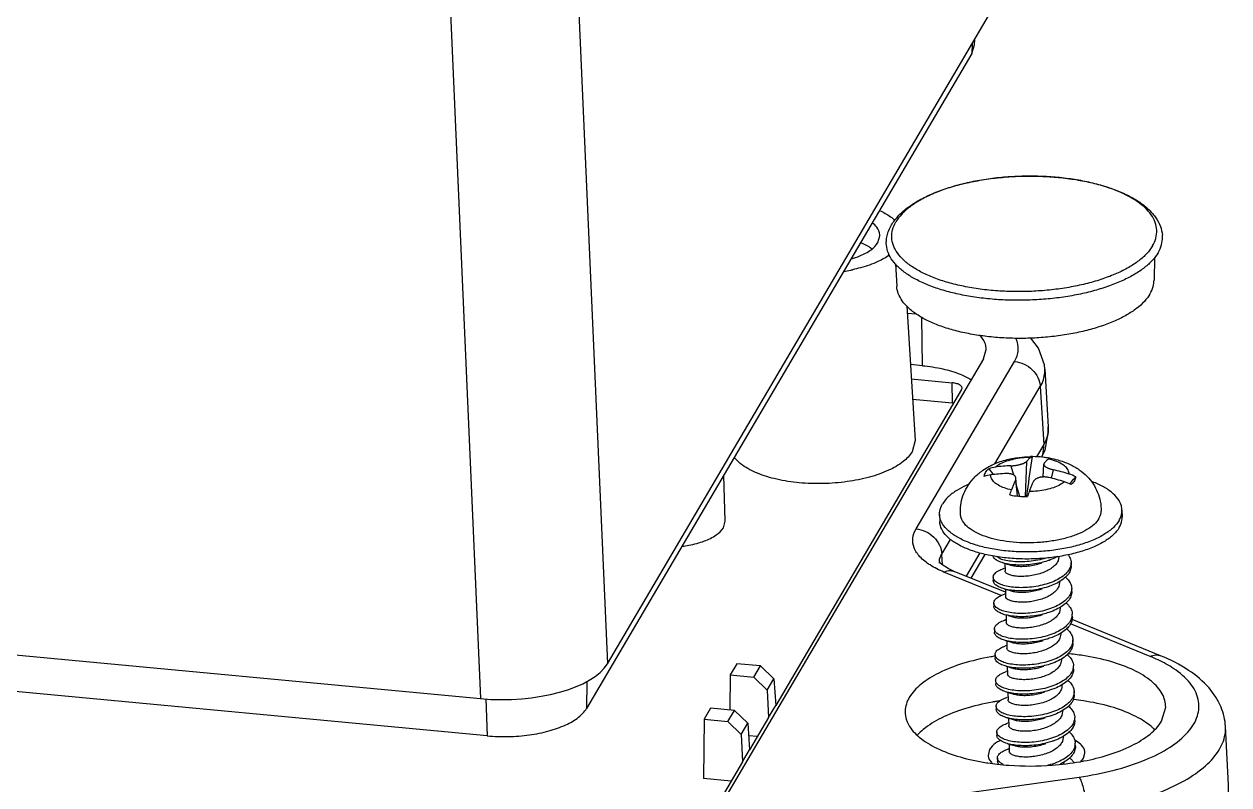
# Model space of a CAD drawing. Header units: millimetres. Extents: x 1396 to 1781, y -411 to -144.
# Drawn here: x 1534.95 to 1581.18, y -372.24 to -343.04 of the extents above; entities that cross this region are included whole.
import ezdxf

# ---------------------------------------------------------------- set-up
doc = ezdxf.new("R2010")
doc.units = ezdxf.units.MM
doc.layers.add('3_ALL_AXES', color=7, linetype='Continuous')

# ---------------------------------------------------------------- blocks, each defined once
blk = doc.blocks.new('u21')
at = {"color": 7, "linetype": 'Continuous'}
for p, q in [((-19.299, 62.095), (-18.059, 33.675)), ((-24.172, 60.754), (-22.932, 32.335)), ((-18.059, 33.675), (-3.27, 58.812)), ((-4.065, 57.46), (-4.071, 57.091)), ((-4.071, 57.091), (-3.971, 57.425)), ((-3.971, 57.425), (-3.968, 57.627)), ((-4.071, 57.091), (-18.859, 31.955)), ((-7.682, 49.839), (-7.606, 50.094)), ((-7.01, 49.024), (-6.956, 48.156)), ((2.928, 49.257), (2.914, 48.387)), ((-6.574, 47.402), (-6.253, 42.243)), ((-6.557, 47.131), (-6.216, 47.099)), ((-5.972, 45.111), (-5.997, 46.967)), ((-3.632, 45.373), (-18.421, 20.237)), ((-3.632, 45.373), (-3.527, 45.726)), ((-5.972, 45.111), (-6.434, 45.154)), ((-6.218, 38.849), (-2.438, 45.274)), ((-1.277, 44.978), (-1.145, 42.763)), ((-6.4, 44.601), (-4.827, 44.453)), ((-4.82, 43.669), (-4.827, 44.453)), ((-4.468, 44.195), (-11.601, 32.071)), ((-4.468, 44.195), (-4.453, 44.247)), ((-3.196, 41.339), (-1.45, 44.306)), ((-1.45, 44.306), (-1.318, 42.09)), ((-4.82, 43.669), (-6.351, 43.813)), ((-6.253, 42.243), (-6.365, 41.811)), ((-1.318, 42.09), (-1.601, 41.61)), ((-1.398, 41.598), (-1.269, 41.875)), ((-118.751, 41.317), (-22.932, 32.335)), ((-3.429, 41.158), (-3.281, 40.974)), ((-2.575, 41.27), (-2.478, 40.92)), ((-1.98, 41.433), (-2.033, 40.09)), ((-1.334, 40.839), (-1.318, 41.332)), ((-13.54, 39.148), (-13.598, 40.897)), ((-3.281, 40.974), (-3.246, 40.931)), ((-2.4, 40.719), (-2.337, 40.11)), ((-2.324, 40.108), (-2.386, 40.797)), ((-0.952, 41.117), (-1.031, 40.796)), ((-2.358, 40.489), (-2.25, 40.101)), ((-0.329, 40.576), (-0.324, 40.582)), ((-0.324, 40.582), (-0.315, 40.592)), ((-0.315, 40.592), (-0.259, 40.655)), ((-0.206, 40.607), (-0.265, 40.547)), ((-22.673, 30.905), (-118.489, 39.887)), ((-13.61, 38.894), (-13.54, 39.149)), ((-5.23, 37.882), (-4.899, 38.444)), ((-3.769, 37.925), (-4.294, 37.031)), ((-5.233, 37.484), (-5.3, 37.544)), ((-5.207, 37.467), (-5.23, 37.882)), ((-3.572, 37.868), (-4.109, 36.955)), ((-0.735, 37.783), (-0.767, 37.623)), ((-0.266, 37.431), (-0.269, 37.555)), ((-2.948, 36.291), (-5.151, 37.193)), ((-2.783, 36.413), (-4.751, 37.218)), ((-3.257, 36.989), (-3.254, 36.866)), ((-2.805, 37.344), (-2.849, 37.33)), ((-0.711, 36.793), (-0.744, 36.633)), ((-0.243, 36.441), (-0.246, 36.564)), ((-2.782, 36.354), (-2.826, 36.339)), ((-3.234, 35.999), (-3.231, 35.875)), ((-0.688, 35.803), (-0.72, 35.642)), ((-2.808, 35.555), (-2.85, 35.567)), ((-2.759, 35.364), (-2.803, 35.349)), ((-2.55, 35.481), (-2.502, 35.468)), ((2.762, 33.956), (-0.289, 35.204)), ((3.161, 33.981), (-0.227, 35.367)), ((-0.22, 35.451), (-0.223, 35.574)), ((-3.21, 35.009), (-3.207, 34.885)), ((-0.665, 34.812), (-0.697, 34.652)), ((-2.735, 34.374), (-2.78, 34.359)), ((-0.197, 34.46), (-0.2, 34.584)), ((-3.187, 34.019), (-3.184, 33.895)), ((-0.642, 33.822), (-0.674, 33.662)), ((-13.097, 33.674), (-13.348, 33.248)), ((-12.185, 33.589), (-13.097, 33.674)), ((-12.436, 33.163), (-12.185, 33.589)), ((-12.185, 33.589), (-11.67, 33.097)), ((-2.712, 33.384), (-2.756, 33.369)), ((-0.173, 33.47), (-0.176, 33.594)), ((-18.845, 32.994), (-18.859, 31.955)), ((-13.348, 33.248), (-13.364, 31.901)), ((-13.348, 33.248), (-12.436, 33.163)), ((-11.927, 32.66), (-12.436, 33.163)), ((-11.927, 32.66), (-11.67, 33.097)), ((-11.67, 33.097), (-11.601, 32.071)), ((-3.164, 33.029), (-3.161, 32.905)), ((-11.927, 32.66), (-11.872, 31.608)), ((-2.689, 32.393), (-2.733, 32.379)), ((-0.15, 32.48), (-0.153, 32.604)), ((-22.721, 32.326), (-22.673, 30.905)), ((-14.1, 31.97), (-14.35, 31.544)), ((-13.188, 31.884), (-14.1, 31.97)), ((-11.872, 31.608), (-11.601, 32.071)), ((-3.141, 32.038), (-3.138, 31.915)), ((3.202, 31.472), (3.361, 32.005)), ((-14.35, 31.544), (-14.377, 29.272)), ((-14.35, 31.544), (-13.438, 31.458)), ((-13.438, 31.458), (-13.188, 31.884)), ((-12.93, 30.956), (-13.438, 31.458)), ((-13.188, 31.884), (-12.673, 31.393)), ((-11.874, 31.609), (-12.604, 30.367)), ((-0.595, 31.842), (-0.628, 31.682)), ((-0.127, 31.49), (-0.13, 31.614)), ((-12.93, 30.956), (-12.673, 31.393)), ((-12.673, 31.393), (-12.604, 30.367)), ((-3.118, 31.048), (-3.115, 30.925)), ((-2.666, 31.403), (-2.71, 31.389)), ((5.772, 29.022), (5.655, 31.259)), ((-12.93, 30.956), (-12.875, 29.904)), ((-12.305, 30.875), (-12.64, 30.907)), ((-0.572, 30.852), (-0.604, 30.692)), ((-0.104, 30.5), (-0.107, 30.623)), ((-12.875, 29.904), (-12.604, 30.367)), ((-3.396, 30.383), (-3.455, 30.157)), ((-3.094, 30.058), (-3.091, 29.934)), ((-2.643, 30.413), (-2.687, 30.398)), ((0.201, 30.046), (0.26, 30.246)), ((-12.876, 29.904), (-18.787, 19.858)), ((-13.307, 29.171), (-14.377, 29.272)), ((-10.658, 27.833), (0.037, 29.325))]:
    blk.add_line(p, q, dxfattribs=at)
for points in [[(-1.276, 44.974), (-1.294, 45.144), (-1.513, 45.788), (-1.808, 46.17)], [(-1.269, 41.875), (-1.143, 42.533), (-1.145, 42.765)], [(-4.752, 37.218), (-4.99, 37.329), (-5.233, 37.484)], [(-2.854, 37.535), (-2.764, 37.51), (-2.663, 37.481), (-2.596, 37.461)], [(-2.831, 36.545), (-2.741, 36.52), (-2.64, 36.491), (-2.573, 36.471)], [(-2.689, 35.521), (-2.589, 35.493), (-2.55, 35.481)], [(-2.784, 34.564), (-2.695, 34.539), (-2.594, 34.51), (-2.526, 34.491)], [(-2.761, 33.574), (-2.672, 33.549), (-2.571, 33.52), (-2.503, 33.501)], [(-2.738, 32.584), (-2.648, 32.559), (-2.547, 32.53), (-2.48, 32.51)], [(-2.715, 31.594), (-2.625, 31.569), (-2.524, 31.54), (-2.457, 31.52)], [(-2.692, 30.604), (-2.602, 30.579), (-2.501, 30.55), (-2.434, 30.53)]]:
    blk.add_lwpolyline(points, dxfattribs=at)
for centre, radius, start, end in [((-9.996, 55.029), 6.379, 279.1285, 281.4899), ((-9.932, 54.706), 6.05, 281.5057, 282.1514), ((-4.906, 42.75), 0.923, 82.2472, 84.66), ((-2.219, 42.693), 1.075, 3.2219, 3.7462), ((-200.032, 69.523), 200.232, 351.60535, 351.98937), ((-1.743, 41.526), 0.0936, 95.9445, 97.8874), ((-1.764, 37.787), 3.833, 83.8208, 89.8374), ((-2.963, 39.704), 1.527, 97.9407, 107.7541), ((-2.354, 35.373), 5.901, 92.1454, 97.991), ((-1.725, 38.147), 3.47, 80.9335, 83.8263), ((-1.687, 38.391), 3.223, 79.0741, 80.9188), ((-1.065, 41.459), 0.0979, 96.0125, 102.8685), ((-3.139, 39.406), 1.527, 97.9407, 107.7541), ((-2.529, 35.075), 5.901, 92.1454, 97.991), ((-2.589, 34.315), 6.666, 71.9465, 77.3371), ((-2.414, 34.613), 6.666, 71.9465, 77.3371), ((-0.927, 39.174), 1.87, 63.3825, 71.9559), ((-70.785, 103.651), 94.565, 318.22757, 318.38222), ((-64.914, 49.647), 63.66, 351.36721, 351.54932), ((-1.102, 38.876), 1.87, 63.3825, 71.9559), ((-4.769, 37.558), 0.557, 174.3793, 183.107), ((-0.744, 37.549), 0.475, 343.7402, 345.886), ((-0.754, 36.569), 0.51, 337.8066, 345.7771), ((-0.675, 35.564), 0.452, 346.3353, 349.0943), ((-0.675, 35.564), 0.452, 349.1355, 1.3249), ((-2.917, 34.075), 0.283, 215.8406, 217.6295), ((0.448, 28.286), 6.124, 64.6001, 67.8056), ((-0.641, 33.586), 0.465, 345.3095, 345.8621), ((-0.637, 33.585), 0.461, 345.827, 1.1156), ((-1.502, 22.132), 10.225, 98.5445, 99.3515), ((-1.303, 22.252), 10.109, 83.5513, 83.7007), ((-0.618, 31.611), 0.488, 341.6079, 345.8863), ((1.493, 29.686), 2.054, 45.7917, 47.4916), ((-2.228, 29.236), 1.672, 116.286, 117.8062), ((-0.731, 29.604), 1.285, 58.2648, 61.568), ((-0.551, 30.612), 0.444, 346.191, 1.4393), ((-2.013, 39.428), 9.673, 261.0601, 261.3807), ((-1.969, 39.728), 9.976, 261.3881, 263.4723), ((-1.909, 40.257), 10.508, 263.4765, 265.94), ((-1.853, 41.166), 11.419, 265.9848, 274.2932), ((-1.792, 40.482), 10.732, 274.2376, 280.0283), ((-0.893, 29.853), 0.344, 357.4247, 1.4442), ((-1.662, 39.7), 9.939, 280.0804, 280.9507)]:
    blk.add_arc(centre, radius, start, end, dxfattribs=at)
blk.add_ellipse((-21.931, 34.04), major_axis=(4, 0.092), ratio=0.435226, start_param=-1.833629, end_param=-0.263517, dxfattribs=at)
for points, start_tangent, end_tangent in [([(-7.157, 50.515), (-6.914, 50.841), (-6.575, 51.15), (-6.152, 51.432), (-5.658, 51.681), (-5.104, 51.895), (-4.499, 52.072), (-3.853, 52.211), (-3.179, 52.311), (-2.485, 52.37), (-1.785, 52.387), (-1.09, 52.363), (-0.41, 52.297), (0.242, 52.191), (0.855, 52.045), (1.42, 51.86), (1.928, 51.638), (2.366, 51.38), (2.723, 51.091), (2.987, 50.78), (3.157, 50.457), (3.234, 50.131)], (0.507097, 0.861889), (0.101491, -0.994836)), ([(2.981, 49.991), (2.985, 50.006), (3.018, 50.308), (2.957, 50.608), (2.803, 50.9), (2.557, 51.178), (2.226, 51.437), (1.815, 51.672), (1.331, 51.88), (0.784, 52.055), (0.184, 52.196), (-0.457, 52.298), (-1.129, 52.361), (-1.818, 52.383), (-2.512, 52.364), (-3.198, 52.304), (-3.862, 52.204), (-4.493, 52.066), (-5.079, 51.893), (-5.608, 51.688), (-6.072, 51.455), (-6.461, 51.197), (-6.768, 50.92), (-6.987, 50.63)], (0.27265, 0.962113), (-0.507097, -0.861889)), ([(-7.617, 51.065), (-7.194, 50.826), (-7.025, 50.688)], (0.912833, -0.408334), (0.723961, -0.689841)), ([(-7.606, 50.094), (-7.607, 50.134), (-7.726, 50.424), (-7.893, 50.59)], (0.022655, 0.999743), (-0.788621, 0.61488)), ([(-7.357, 49.883), (-7.328, 50.092), (-7.262, 50.303), (-7.157, 50.515)], (0.0548, 0.998497), (0.507097, 0.861889)), ([(2.857, 49.707), (2.638, 49.416), (2.331, 49.139), (1.942, 48.882), (1.478, 48.648), (0.949, 48.443), (0.363, 48.27), (-0.268, 48.132), (-0.932, 48.032), (-1.618, 47.972), (-2.312, 47.953), (-3.001, 47.975), (-3.673, 48.038), (-4.315, 48.141), (-4.914, 48.281), (-5.461, 48.457), (-5.945, 48.664), (-6.356, 48.9), (-6.688, 49.159), (-6.933, 49.437), (-7.087, 49.728), (-7.148, 50.028), (-7.115, 50.33), (-6.987, 50.63)], (-0.507097, -0.861889), (0.507097, 0.861889)), ([(2.857, 49.707), (2.981, 49.991)], (0.507097, 0.861889), (0.27265, 0.962113)), ([(3.07, 49.447), (3.2, 49.746), (3.239, 50.048), (3.234, 50.131)], (0.507097, 0.861889), (-0.102379, 0.994745)), ([(-8.699, 49.206), (-8.374, 49.322), (-7.944, 49.561), (-7.682, 49.839)], (0.957845, 0.287287), (0.507097, 0.861889)), ([(-8.342, 49.833), (-8.035, 49.682)], (0.928605, -0.37107), (0.854454, -0.519527)), ([(-8.035, 49.682), (-7.912, 49.598)], (0.854454, -0.519527), (0.794439, -0.607344)), ([(3.07, 49.447), (2.853, 49.157), (2.552, 48.879), (2.171, 48.62), (1.719, 48.383), (1.201, 48.172), (0.628, 47.991), (0.009, 47.844), (-0.645, 47.732), (-1.324, 47.658), (-2.015, 47.623), (-2.707, 47.627), (-3.388, 47.67), (-4.046, 47.752), (-4.67, 47.872), (-5.25, 48.026), (-5.775, 48.213), (-6.236, 48.429), (-6.626, 48.671), (-6.938, 48.935), (-7.166, 49.216), (-7.307, 49.508), (-7.358, 49.808), (-7.357, 49.883)], (-0.507097, -0.861889), (0.05561, 0.998453)), ([(-7.234, 49.361), (-7.677, 49.108), (-8.346, 48.868), (-8.659, 48.791)], (-0.810542, -0.585681), (-0.977591, -0.210515)), ([(2.757, 47.86), (2.544, 47.578), (2.246, 47.309), (1.868, 47.059), (1.418, 46.832), (0.904, 46.633), (0.336, 46.465), (-0.277, 46.331), (-0.922, 46.234), (-1.587, 46.176), (-2.261, 46.157), (-2.93, 46.179), (-3.582, 46.24), (-4.205, 46.34), (-4.788, 46.476), (-5.319, 46.646), (-5.788, 46.848), (-6.187, 47.076), (-6.509, 47.328), (-6.747, 47.598), (-6.897, 47.881), (-6.956, 48.156)], (-0.507097, -0.861889), (-0.062537, 0.998043)), ([(2.757, 47.86), (2.881, 48.151), (2.914, 48.387)], (0.507097, 0.861889), (0.016231, 0.999868)), ([(-3.527, 45.726), (-3.527, 45.748), (-3.559, 45.935), (-3.646, 46.117), (-3.788, 46.291)], (0.015855, 0.999874), (-0.704628, 0.709577)), ([(-2.438, 45.274), (-2.296, 45.709), (-2.379, 46.145), (-2.388, 46.163)], (0.506759, 0.862088), (-0.428305, 0.903634)), ([(-5.972, 45.111), (-5.193, 44.989), (-4.52, 44.781), (-4.104, 44.57)], (0.995635, -0.093332), (0.846139, -0.532962)), ([(-2.438, 45.274), (-2.072, 45.173), (-1.757, 44.955), (-1.539, 44.651), (-1.45, 44.306)], (0.995635, -0.093332), (0.051375, -0.998679)), ([(-1.45, 44.306), (-1.277, 44.845), (-1.277, 44.974)], (0.502828, 0.864386), (-0.062106, 0.99807)), ([(-4.453, 44.247), (-4.457, 44.28), (-4.521, 44.359), (-4.651, 44.42), (-4.827, 44.453)], (0.037167, 0.999309), (-0.995635, 0.093332)), ([(-1.145, 42.753), (-1.145, 42.63), (-1.318, 42.09)], (0.056199, -0.99842), (-0.500798, -0.865564)), ([(-1.396, 41.596), (-1.37, 41.67), (-1.318, 42.09)], (0.361687, 0.932299), (-0.051375, 0.998679)), ([(-6.365, 41.811), (-6.713, 41.43), (-7.272, 41.097), (-8.004, 40.834), (-8.859, 40.66), (-9.778, 40.586), (-10.7, 40.618), (-11.561, 40.754), (-12.302, 40.983), (-12.873, 41.29), (-13.194, 41.594)], (-0.507097, -0.861889), (-0.594714, 0.803937)), ([(-1.821, 41.589), (-1.787, 41.61), (-1.756, 41.619)], (0.788317, 0.615269), (0.990553, 0.137133)), ([(-3.551, 41.012), (-3.498, 41.087), (-3.429, 41.158)], (0.507097, 0.861889), (0.738896, 0.673819)), ([(-1.821, 41.589), (-2.15, 41.569), (-2.464, 41.519), (-2.748, 41.441), (-2.988, 41.338), (-3.174, 41.216)], (-0.999939, -0.011082), (-0.766595, -0.642131)), ([(-2.575, 41.27), (-2.527, 41.272), (-2.479, 41.276), (-2.43, 41.281), (-2.381, 41.288), (-2.33, 41.297), (-2.279, 41.307), (-2.229, 41.319), (-2.183, 41.332), (-2.139, 41.345), (-2.1, 41.36), (-2.066, 41.375), (-2.038, 41.389), (-2.014, 41.404), (-1.995, 41.418), (-1.98, 41.433)], (0.999286, 0.037787), (0.647117, 0.762391)), ([(-1.821, 41.589), (-1.848, 41.567), (-1.875, 41.543), (-1.903, 41.517), (-1.93, 41.489), (-1.956, 41.461), (-1.98, 41.433)], (-0.788317, -0.615269), (-0.647117, -0.762391)), ([(-1.302, 41.37), (-1.313, 41.354), (-1.318, 41.339), (-1.318, 41.332)], (-0.647117, -0.762391), (-0.032424, -0.999474)), ([(-1.318, 41.332), (-1.318, 41.322), (-1.313, 41.304), (-1.303, 41.285), (-1.286, 41.265), (-1.264, 41.245), (-1.236, 41.226), (-1.204, 41.206), (-1.167, 41.188), (-1.128, 41.171), (-1.087, 41.155), (-1.044, 41.142), (-1, 41.129), (-0.952, 41.117)], (-0.032424, -0.999474), (0.975716, -0.219037)), ([(-1.144, 41.525), (-1.17, 41.504), (-1.198, 41.48), (-1.225, 41.453), (-1.252, 41.426), (-1.278, 41.398), (-1.302, 41.37)], (-0.788317, -0.615269), (-0.647117, -0.762391)), ([(-1.087, 41.554), (-1.109, 41.546), (-1.144, 41.525)], (-0.975165, -0.221481), (-0.788317, -0.615269)), ([(-0.348, 40.951), (-0.378, 41.094), (-0.479, 41.228), (-0.646, 41.349), (-0.872, 41.449), (-1.144, 41.525)], (0.041656, 0.999132), (-0.978171, 0.207804)), ([(-3.604, 40.86), (-3.586, 40.937), (-3.551, 41.012)], (0.121321, 0.992613), (0.507097, 0.861889)), ([(-2.554, 40.344), (-2.826, 40.42), (-3.051, 40.521), (-3.218, 40.641), (-3.319, 40.776), (-3.35, 40.918)], (-0.978171, 0.207804), (0.041656, 0.999132)), ([(-2.386, 40.797), (-2.386, 40.798), (-2.391, 40.823), (-2.401, 40.848), (-2.418, 40.872), (-2.44, 40.894), (-2.467, 40.914), (-2.5, 40.931), (-2.537, 40.946), (-2.576, 40.957), (-2.617, 40.964), (-2.659, 40.969), (-2.703, 40.972), (-2.75, 40.971)], (-0.088932, 0.996038), (-0.999286, -0.037787)), ([(-2.4, 40.719), (-2.424, 40.664), (-2.45, 40.605), (-2.476, 40.542), (-2.502, 40.477), (-2.528, 40.411), (-2.554, 40.344)], (-0.408606, -0.912711), (-0.352065, -0.935975)), ([(-2.4, 40.719), (-2.39, 40.746), (-2.386, 40.772), (-2.386, 40.797)], (0.408606, 0.912711), (-0.088932, 0.996038)), ([(-1.128, 40.819), (-1.176, 40.829), (-1.225, 40.835), (-1.273, 40.839), (-1.323, 40.839), (-1.374, 40.837), (-1.425, 40.831), (-1.474, 40.821), (-1.521, 40.808), (-1.565, 40.792), (-1.604, 40.773), (-1.637, 40.753), (-1.666, 40.731), (-1.689, 40.707), (-1.708, 40.682), (-1.723, 40.656)], (-0.975716, 0.219037), (-0.408606, -0.912711)), ([(-0.143, 40.693), (-0.196, 40.619), (-0.206, 40.607)], (-0.507097, -0.861889), (-0.658565, -0.752524)), ([(-0.089, 40.845), (-0.107, 40.769), (-0.143, 40.693)], (-0.121321, -0.992613), (-0.507097, -0.861889)), ([(-2.618, 40.149), (-2.588, 40.247), (-2.554, 40.344)], (0.280732, 0.959786), (0.352065, 0.935975)), ([(-1.876, 40.281), (-1.91, 40.183), (-1.941, 40.086)], (-0.352065, -0.935975), (-0.280732, -0.959786)), ([(-1.723, 40.656), (-1.747, 40.601), (-1.772, 40.542), (-1.798, 40.479), (-1.825, 40.414), (-1.851, 40.347), (-1.876, 40.281)], (-0.408606, -0.912711), (-0.352065, -0.935975)), ([(-0.523, 40.653), (-0.709, 40.531), (-0.95, 40.429), (-1.234, 40.35), (-1.548, 40.3), (-1.876, 40.281)], (-0.766595, -0.642131), (-0.999939, -0.011082)), ([(-2.618, 40.149), (-2.288, 40.103), (-1.941, 40.086)], (0.981846, -0.189681), (0.999991, -0.004223)), ([(-15.189, 38.179), (-14.93, 38.22), (-14.339, 38.383), (-13.884, 38.615), (-13.61, 38.894)], (0.991574, 0.129544), (0.507097, 0.861889)), ([(-5.417, 37.313), (-5.681, 37.462), (-6.067, 37.778), (-6.291, 38.125), (-6.342, 38.489), (-6.218, 38.849)], (-0.893529, 0.449005), (0.506756, 0.862089)), ([(-6.218, 38.849), (-5.852, 38.749), (-5.537, 38.531), (-5.319, 38.227), (-5.23, 37.882)], (0.995635, -0.093332), (0.051375, -0.998679)), ([(-5.323, 37.613), (-5.23, 37.882)], (0.098976, 0.99509), (0.511335, 0.859381)), ([(-2.854, 37.535), (-2.912, 37.552), (-3.099, 37.632), (-3.222, 37.728), (-3.269, 37.809)], (-0.963296, 0.268443), (-0.303172, 0.952936)), ([(-1.215, 37.73), (-1.235, 37.724), (-1.55, 37.645), (-1.877, 37.598), (-2.198, 37.581), (-2.501, 37.595), (-2.769, 37.637), (-2.99, 37.703), (-3.153, 37.789), (-3.156, 37.79)], (-0.954305, -0.298834), (-0.81582, 0.578306)), ([(-1.174, 37.618), (-1.42, 37.549), (-1.746, 37.489), (-2.073, 37.46), (-2.387, 37.463), (-2.671, 37.494), (-2.854, 37.535)], (-0.949856, -0.312687), (-0.963296, 0.268443)), ([(-0.767, 37.623), (-0.857, 37.482), (-1.003, 37.351), (-1.193, 37.237), (-1.413, 37.146), (-1.653, 37.079), (-1.902, 37.038), (-2.141, 37.022), (-2.363, 37.031), (-2.548, 37.062), (-2.686, 37.111), (-2.774, 37.174), (-2.802, 37.239)], (-0.393359, -0.919385), (-0.042563, 0.999094)), ([(-2.596, 37.461), (-2.557, 37.451), (-2.373, 37.42), (-2.153, 37.41), (-1.913, 37.426), (-1.664, 37.467), (-1.424, 37.534), (-1.409, 37.539)], (0.957779, -0.287507), (0.944375, 0.328872)), ([(-0.79, 37.782), (-0.836, 37.758), (-1.112, 37.64), (-1.174, 37.618)], (-0.877123, -0.480266), (-0.949856, -0.312687)), ([(-0.386, 37.858), (-0.327, 37.767), (-0.272, 37.593), (-0.269, 37.555)], (0.614107, -0.789222), (0.020612, -0.999788)), ([(-0.269, 37.555), (-0.283, 37.433)], (0.020612, -0.999788), (-0.243847, -0.969814)), ([(-5.151, 37.193), (-5.417, 37.313)], (-0.925552, 0.378621), (-0.893529, 0.449005)), ([(-5.151, 37.193), (-4.885, 37.248), (-4.752, 37.217)], (0.907933, 0.419115), (0.926885, -0.375346)), ([(-3.256, 36.989), (-3.251, 37.035), (-3.188, 37.142), (-3.056, 37.241), (-2.863, 37.325), (-2.849, 37.33)], (-0.030534, 0.999534), (0.949803, 0.312848)), ([(-3.224, 36.89), (-3.243, 36.927), (-3.256, 36.989)], (-0.552873, 0.833266), (-0.030534, 0.999534)), ([(-0.288, 37.416), (-0.375, 37.242), (-0.528, 37.079), (-0.74, 36.932), (-1.001, 36.807), (-1.299, 36.708), (-1.618, 36.639), (-1.945, 36.6), (-2.263, 36.592), (-2.557, 36.614), (-2.813, 36.663), (-3.019, 36.735), (-3.165, 36.825), (-3.224, 36.89)], (-0.27999, -0.960003), (-0.552873, 0.833266)), ([(-0.266, 37.431), (-0.274, 37.336), (-0.344, 37.16), (-0.483, 36.993), (-0.683, 36.841), (-0.936, 36.709), (-1.151, 36.628)], (0.022933, -0.999737), (-0.949937, -0.312441)), ([(-0.484, 36.993), (-0.386, 36.896), (-0.281, 36.728), (-0.246, 36.564)], (0.761344, -0.648348), (0.024833, -0.999692)), ([(-2.831, 36.545), (-2.983, 36.597), (-3.141, 36.685), (-3.232, 36.786), (-3.253, 36.866)], (-0.963688, 0.267031), (-0.040559, 0.999177)), ([(-1.151, 36.628), (-1.229, 36.604), (-1.547, 36.527), (-1.875, 36.481), (-2.198, 36.467), (-2.5, 36.484), (-2.766, 36.528), (-2.831, 36.545)], (-0.949937, -0.312441), (-0.963688, 0.267031)), ([(-2.573, 36.471), (-2.534, 36.46), (-2.349, 36.429), (-2.127, 36.42), (-1.887, 36.436), (-1.639, 36.478), (-1.398, 36.545), (-1.385, 36.549)], (0.957773, -0.287525), (0.944372, 0.328879)), ([(-0.744, 36.633), (-0.821, 36.507), (-0.944, 36.388), (-1.104, 36.281), (-1.292, 36.192), (-1.501, 36.122), (-1.72, 36.071), (-1.941, 36.041), (-2.154, 36.032), (-2.35, 36.042), (-2.516, 36.07)], (-0.393359, -0.919385), (-0.972219, 0.234074)), ([(-0.246, 36.564), (-0.246, 36.553), (-0.26, 36.443)], (0.024833, -0.999692), (-0.244827, -0.969567)), ([(-3.233, 35.999), (-3.215, 36.08), (-3.128, 36.186), (-2.973, 36.282), (-2.826, 36.339)], (-0.005964, 0.999982), (0.950118, 0.311891)), ([(-0.282, 36.376), (-0.388, 36.205), (-0.559, 36.046), (-0.786, 35.905), (-1.059, 35.787), (-1.364, 35.696), (-1.687, 35.634), (-2.013, 35.604), (-2.325, 35.605), (-2.61, 35.635), (-2.853, 35.691)], (-0.377026, -0.926203), (-0.955088, 0.296321)), ([(-2.516, 36.07), (-2.635, 36.108), (-2.72, 36.155), (-2.769, 36.21), (-2.779, 36.249)], (-0.972219, 0.234074), (-0.039087, 0.999236)), ([(-0.243, 36.441), (-0.275, 36.264), (-0.377, 36.091), (-0.546, 35.93), (-0.772, 35.787), (-1.044, 35.667), (-1.128, 35.638)], (0.023284, -0.999729), (-0.949855, -0.312691)), ([(-3.196, 35.894), (-3.23, 35.971), (-3.233, 35.999)], (-0.579891, 0.814694), (-0.005964, 0.999982)), ([(-2.85, 35.567), (-3.042, 35.646), (-3.17, 35.741), (-3.228, 35.847), (-3.23, 35.875)], (-0.955088, 0.296321), (-0.005964, 0.999982)), ([(-3.173, 35.865), (-3.196, 35.894)], (-0.673262, 0.739404), (-0.579891, 0.814694)), ([(-2.853, 35.691), (-3.045, 35.77), (-3.173, 35.865)], (-0.955088, 0.296321), (-0.673262, 0.739404)), ([(-1.128, 35.638), (-1.351, 35.574), (-1.676, 35.512), (-2.004, 35.481), (-2.319, 35.481), (-2.606, 35.511), (-2.808, 35.555)], (-0.949855, -0.312691), (-0.96334, 0.268284)), ([(-0.72, 35.642), (-0.81, 35.502), (-0.956, 35.37), (-1.146, 35.257), (-1.366, 35.166), (-1.606, 35.099), (-1.855, 35.057), (-2.095, 35.042), (-2.316, 35.051), (-2.501, 35.082), (-2.64, 35.13), (-2.728, 35.193), (-2.756, 35.259)], (-0.393359, -0.919385), (-0.042559, 0.999094)), ([(-0.465, 36.007), (-0.45, 35.994), (-0.307, 35.831), (-0.233, 35.658), (-0.223, 35.574)], (0.764366, -0.644783), (0.022879, -0.999738)), ([(-3.21, 35.009), (-3.207, 35.045), (-3.15, 35.153), (-3.022, 35.253), (-2.83, 35.34), (-2.803, 35.349)], (-0.038305, 0.999266), (0.949702, 0.313154)), ([(-0.236, 35.457), (-0.302, 35.302), (-0.442, 35.134), (-0.644, 34.982), (-0.899, 34.85), (-1.193, 34.745), (-1.513, 34.669), (-1.843, 34.624), (-2.167, 34.611), (-2.469, 34.628), (-2.734, 34.674), (-2.949, 34.744), (-3.105, 34.834), (-3.178, 34.911)], (-0.236081, -0.971733), (-0.538544, 0.842597)), ([(-2.502, 35.468), (-2.336, 35.44), (-2.14, 35.43), (-1.927, 35.439), (-1.706, 35.469), (-1.487, 35.52), (-1.362, 35.559)], (0.972219, -0.234074), (0.944303, 0.329078)), ([(-0.22, 35.451), (-0.228, 35.355), (-0.299, 35.178), (-0.439, 35.01), (-0.641, 34.858), (-0.896, 34.726), (-1.104, 34.648)], (0.022879, -0.999738), (-0.949934, -0.312451)), ([(-3.178, 34.911), (-3.192, 34.936), (-3.21, 35.009)], (-0.538544, 0.842597), (-0.038305, 0.999266)), ([(-2.784, 34.564), (-2.947, 34.621), (-3.102, 34.71), (-3.189, 34.812), (-3.207, 34.885)], (-0.963694, 0.267009), (-0.038305, 0.999266)), ([(-0.438, 35.013), (-0.335, 34.91), (-0.232, 34.741), (-0.2, 34.584)], (0.761191, -0.648528), (0.025711, -0.999669)), ([(-3.187, 34.019), (-3.159, 34.118), (-3.06, 34.223), (-2.894, 34.316), (-2.78, 34.359)], (-0.012561, 0.999921), (0.949952, 0.312397)), ([(-0.213, 34.464), (-0.241, 34.384), (-0.353, 34.212), (-0.53, 34.052), (-0.764, 33.912), (-1.044, 33.795), (-1.355, 33.706), (-1.683, 33.648), (-2.011, 33.622), (-2.324, 33.627), (-2.606, 33.662), (-2.844, 33.723), (-3.025, 33.805), (-3.141, 33.902)], (-0.243603, -0.969875), (-0.610483, 0.792029)), ([(-1.104, 34.648), (-1.19, 34.621), (-1.51, 34.545), (-1.84, 34.5), (-2.164, 34.487), (-2.466, 34.505), (-2.731, 34.551), (-2.784, 34.564)], (-0.949934, -0.312451), (-0.963694, 0.267009)), ([(-0.697, 34.652), (-0.787, 34.512), (-0.932, 34.381), (-1.121, 34.268), (-1.341, 34.177), (-1.582, 34.109), (-1.83, 34.068), (-2.07, 34.052), (-2.292, 34.06), (-2.478, 34.092), (-2.617, 34.14), (-2.705, 34.203), (-2.733, 34.269)], (-0.393359, -0.919385), (-0.042524, 0.999095)), ([(-2.526, 34.491), (-2.487, 34.48), (-2.302, 34.449), (-2.081, 34.44), (-1.841, 34.456), (-1.592, 34.497), (-1.352, 34.564), (-1.339, 34.569)], (0.957773, -0.287526), (0.944372, 0.32888)), ([(-0.197, 34.46), (-0.197, 34.439), (-0.238, 34.261), (-0.35, 34.088), (-0.527, 33.929), (-0.761, 33.788), (-1.041, 33.671), (-1.081, 33.658)], (0.025711, -0.999669), (-0.949866, -0.312658)), ([(-0.2, 34.584), (-0.2, 34.563), (-0.213, 34.464)], (0.025711, -0.999669), (-0.243603, -0.969875)), ([(-3.181, 33.965), (-3.353, 33.936), (-4.43, 33.677), (-5.339, 33.317), (-6.037, 32.875), (-6.477, 32.379)], (-0.987388, -0.158317), (-0.507097, -0.861889)), ([(-3.146, 33.909), (-3.187, 34.009), (-3.187, 34.019)], (-0.585457, 0.810704), (-0.012561, 0.999921)), ([(-2.761, 33.574), (-2.841, 33.599), (-3.022, 33.681), (-3.138, 33.778), (-3.184, 33.885), (-3.184, 33.895)], (-0.96335, 0.268248), (-0.012561, 0.999921)), ([(-0.419, 34.026), (-0.375, 33.987), (-0.243, 33.822), (-0.181, 33.647), (-0.177, 33.594)], (0.764311, -0.644848), (0.020757, -0.999785)), ([(3.361, 32.005), (3.229, 32.514), (2.816, 32.998), (2.141, 33.421), (1.252, 33.755), (0.187, 33.986), (-0.401, 34.057)], (0.012309, 0.999924), (-0.995778, 0.091792)), ([(0.037, 29.325), (1.378, 29.588), (2.569, 29.979), (3.53, 30.474), (4.212, 31.049), (4.578, 31.671), (4.608, 32.306), (4.3, 32.921), (3.67, 33.482), (3.075, 33.818)], (0.990405, 0.138198), (-0.902937, 0.429772)), ([(2.762, 33.956), (2.976, 34.012), (3.161, 33.981)], (0.907933, 0.419116), (0.926135, -0.377192)), ([(5.655, 31.259), (5.483, 32.008), (5.022, 32.742), (4.239, 33.419), (3.161, 33.981)], (-0.052472, 0.998622), (-0.925561, 0.378598)), ([(-3.163, 33.029), (-3.156, 33.083), (-3.086, 33.19), (-2.947, 33.289), (-2.756, 33.369)], (-0.023737, 0.999718), (0.949993, 0.312271)), ([(-0.192, 33.468), (-0.275, 33.292), (-0.426, 33.126), (-0.638, 32.977), (-0.9, 32.85), (-1.2, 32.749), (-1.523, 32.678), (-1.853, 32.639), (-2.174, 32.631), (-2.471, 32.654), (-2.728, 32.704), (-2.934, 32.778), (-3.078, 32.87), (-3.13, 32.928)], (-0.253599, -0.96731), (-0.560648, 0.828054)), ([(-1.081, 33.658), (-1.352, 33.583), (-1.68, 33.525), (-2.009, 33.498), (-2.321, 33.504), (-2.603, 33.538), (-2.761, 33.574)], (-0.949866, -0.312658), (-0.96335, 0.268248)), ([(-0.674, 33.662), (-0.763, 33.522), (-0.907, 33.392), (-1.096, 33.278), (-1.316, 33.187), (-1.557, 33.12), (-1.804, 33.078), (-2.044, 33.061), (-2.267, 33.07), (-2.455, 33.102), (-2.594, 33.15), (-2.681, 33.213), (-2.71, 33.279)], (-0.393359, -0.919385), (-0.042552, 0.999094)), ([(-2.503, 33.501), (-2.464, 33.49), (-2.278, 33.459), (-2.056, 33.45), (-1.816, 33.466), (-1.568, 33.507), (-1.327, 33.575), (-1.316, 33.579)], (0.957771, -0.287532), (0.944369, 0.328888)), ([(-0.174, 33.47), (-0.189, 33.344), (-0.272, 33.168), (-0.423, 33.003), (-0.635, 32.853), (-0.897, 32.726), (-1.058, 32.667)], (0.020757, -0.999785), (-0.949898, -0.312561)), ([(-3.13, 32.928), (-3.153, 32.974), (-3.163, 33.029)], (-0.560648, 0.828054), (-0.023737, 0.999718)), ([(-2.738, 32.584), (-2.931, 32.654), (-3.075, 32.746), (-3.151, 32.85), (-3.16, 32.905)], (-0.96358, 0.267419), (-0.023737, 0.999718)), ([(-0.619, 32.832), (-0.619, 32.805), (-0.651, 32.672)], (0.025158, -0.999683), (-0.393359, -0.919385)), ([(-0.394, 33.035), (-0.266, 32.902), (-0.175, 32.73), (-0.153, 32.604)], (0.763401, -0.645925), (0.02612, -0.999659)), ([(-6.477, 32.379), (-6.636, 31.856), (-6.634, 31.772)], (-0.507097, -0.861889), (0.068353, -0.997661)), ([(-3.141, 32.038), (-3.141, 32.047), (-3.101, 32.156), (-2.99, 32.259), (-2.813, 32.35), (-2.733, 32.379)], (-0.033641, 0.999434), (0.94974, 0.313038)), ([(-0.166, 32.485), (-0.208, 32.374), (-0.332, 32.203), (-0.52, 32.046), (-0.763, 31.91), (-1.049, 31.797), (-1.364, 31.714), (-1.693, 31.661), (-2.02, 31.641), (-2.329, 31.651), (-2.604, 31.69), (-2.833, 31.755), (-3.003, 31.84), (-3.108, 31.94)], (-0.241287, -0.970454), (-0.537685, 0.843146)), ([(-1.058, 32.667), (-1.197, 32.626), (-1.52, 32.555), (-1.85, 32.515), (-2.171, 32.508), (-2.468, 32.53), (-2.725, 32.581), (-2.738, 32.584)], (-0.949898, -0.312561), (-0.96358, 0.267419)), ([(-0.651, 32.672), (-0.741, 32.532), (-0.885, 32.401), (-1.074, 32.287), (-1.294, 32.196), (-1.535, 32.129), (-1.783, 32.087), (-2.023, 32.071), (-2.245, 32.08), (-2.432, 32.111), (-2.57, 32.16), (-2.658, 32.223), (-2.686, 32.288)], (-0.393359, -0.919385), (-0.042524, 0.999095)), ([(-2.48, 32.51), (-2.441, 32.5), (-2.253, 32.468), (-2.03, 32.46), (-1.79, 32.476), (-1.543, 32.518), (-1.302, 32.585), (-1.293, 32.588)], (0.957772, -0.287528), (0.944366, 0.328897)), ([(-0.15, 32.48), (-0.152, 32.428), (-0.205, 32.25), (-0.329, 32.079), (-0.517, 31.923), (-0.76, 31.786), (-1.035, 31.677)], (0.02612, -0.999659), (-0.949924, -0.312482)), ([(-0.153, 32.604), (-0.155, 32.552), (-0.166, 32.485)], (0.02612, -0.999659), (-0.241287, -0.970454)), ([(-22.673, 30.905), (-21.861, 30.877), (-21.052, 30.942), (-20.301, 31.095), (-19.658, 31.326), (-19.166, 31.619), (-18.859, 31.955)], (0.995635, -0.093332), (0.507097, 0.861889)), ([(-3.163, 32.221), (-3.29, 32.199), (-4.353, 31.943), (-5.25, 31.589), (-5.938, 31.152), (-6.168, 30.936)], (-0.986707, -0.162508), (-0.676213, -0.736706)), ([(-3.108, 31.94), (-3.141, 32.038)], (-0.537685, 0.843146), (-0.033641, 0.999434)), ([(-2.715, 31.594), (-2.83, 31.631), (-3, 31.716), (-3.105, 31.816), (-3.138, 31.915)], (-0.963529, 0.267603), (-0.033641, 0.999434)), ([(-0.372, 32.045), (-0.301, 31.979), (-0.181, 31.812), (-0.131, 31.636), (-0.13, 31.614)], (0.763671, -0.645605), (0.021048, -0.999778)), ([(2.881, 31.2), (2.797, 31.273), (2.131, 31.691), (1.254, 32.021), (0.203, 32.248), (-0.167, 32.297)], (-0.73704, 0.675849), (-0.993673, 0.112314)), ([(-6.634, 31.772), (-6.505, 31.336), (-6.092, 30.853), (-5.416, 30.429), (-4.528, 30.095), (-3.516, 29.873)], (0.068353, -0.997661), (0.987851, -0.155407)), ([(-0.154, 31.457), (-0.249, 31.283), (-0.412, 31.119), (-0.633, 30.973), (-0.903, 30.85), (-1.208, 30.755), (-1.533, 30.689), (-1.863, 30.655), (-2.181, 30.653), (-2.472, 30.68), (-2.721, 30.735), (-2.917, 30.812), (-3.05, 30.907)], (-0.315444, -0.948944), (-0.697216, 0.716861)), ([(-1.035, 31.677), (-1.046, 31.674), (-1.361, 31.59), (-1.69, 31.538), (-2.017, 31.517), (-2.326, 31.527), (-2.601, 31.566), (-2.715, 31.594)], (-0.949924, -0.312482), (-0.963529, 0.267603)), ([(-0.628, 31.682), (-0.717, 31.542), (-0.861, 31.412), (-1.049, 31.298), (-1.269, 31.207), (-1.511, 31.139), (-1.758, 31.097), (-1.998, 31.081), (-2.221, 31.09), (-2.408, 31.121), (-2.547, 31.17), (-2.635, 31.233), (-2.663, 31.298)], (-0.393359, -0.919385), (-0.042555, 0.999094)), ([(-2.457, 31.52), (-2.417, 31.509), (-2.231, 31.478), (-2.009, 31.469), (-1.769, 31.485), (-1.521, 31.527), (-1.28, 31.594), (-1.269, 31.598)], (0.957771, -0.287532), (0.944369, 0.328888)), ([(-0.127, 31.49), (-0.151, 31.333), (-0.246, 31.159), (-0.409, 30.995), (-0.63, 30.85), (-0.9, 30.727), (-1.012, 30.687)], (0.021048, -0.999778), (-0.949863, -0.312665)), ([(-0.13, 31.614), (-0.144, 31.492)], (0.021048, -0.999778), (-0.243752, -0.969838)), ([(0.226, 29.941), (1.155, 30.174), (2.064, 30.533), (2.761, 30.975), (3.202, 31.472)], (0.981781, 0.190016), (0.507097, 0.861889)), ([(-3.117, 31.048), (-3.103, 31.121), (-3.021, 31.228), (-2.871, 31.324), (-2.71, 31.389)], (-0.008892, 0.99996), (0.950136, 0.311836)), ([(-3.081, 30.944), (-3.113, 31.012), (-3.117, 31.048)], (-0.576566, 0.81705), (-0.008892, 0.99996)), ([(-0.349, 31.055), (-0.199, 30.893), (-0.12, 30.72), (-0.107, 30.623)], (0.764233, -0.644941), (0.024056, -0.999711)), ([(0.324, 28.034), (1.739, 28.303), (3.008, 28.693), (4.074, 29.185), (4.891, 29.758), (5.424, 30.389), (5.65, 31.047), (5.654, 31.259)], (0.990405, 0.138198), (-0.057013, 0.998373)), ([(-3.008, 30.715), (-3.164, 30.62), (-3.396, 30.383)], (-0.884462, -0.466613), (-0.507097, -0.861889)), ([(-2.692, 30.604), (-2.718, 30.611), (-2.914, 30.689), (-3.047, 30.783), (-3.11, 30.888), (-3.114, 30.925)], (-0.963328, 0.268327), (-0.008892, 0.99996)), ([(-3.05, 30.907), (-3.081, 30.944)], (-0.697216, 0.716861), (-0.576566, 0.81705)), ([(-1.012, 30.687), (-1.205, 30.631), (-1.53, 30.565), (-1.86, 30.531), (-2.178, 30.529), (-2.469, 30.557), (-2.692, 30.604)], (-0.949863, -0.312665), (-0.963328, 0.268327)), ([(-0.604, 30.692), (-0.694, 30.552), (-0.837, 30.422), (-1.024, 30.309), (-1.244, 30.217), (-1.486, 30.149), (-1.733, 30.107), (-1.973, 30.091), (-2.196, 30.1), (-2.385, 30.131), (-2.524, 30.18), (-2.612, 30.243), (-2.64, 30.308)], (-0.393359, -0.919385), (-0.04265, 0.99909)), ([(-2.434, 30.53), (-2.394, 30.519), (-2.207, 30.488), (-1.984, 30.479), (-1.744, 30.495), (-1.497, 30.537), (-1.255, 30.605), (-1.246, 30.608)], (0.957772, -0.287528), (0.944366, 0.328897)), ([(0.259, 30.246), (0.257, 30.299), (0.131, 30.544), (-0.056, 30.696)], (0.026997, 0.999636), (-0.849892, 0.526957)), ([(-3.454, 30.157), (-3.452, 30.131), (-3.327, 29.886), (-3.28, 29.839)], (0.049012, -0.998798), (0.734535, -0.678571)), ([(-3.094, 30.058), (-3.093, 30.086), (-3.04, 30.194), (-2.918, 30.296), (-2.73, 30.383), (-2.687, 30.398)], (-0.040976, 0.99916), (0.949661, 0.313281)), ([(-3.063, 29.961), (-3.072, 29.977), (-3.094, 30.058)], (-0.530434, 0.847726), (-0.040976, 0.99916)), ([(-0.12, 30.506), (-0.178, 30.364), (-0.313, 30.195), (-0.511, 30.041), (-0.763, 29.908), (-1.055, 29.801), (-1.172, 29.768)], (-0.237713, -0.971335), (-0.96794, -0.251182)), ([(-0.104, 30.5), (-0.11, 30.417), (-0.175, 30.24), (-0.31, 30.071), (-0.508, 29.917), (-0.688, 29.817)], (0.024056, -0.999711), (-0.899497, -0.436926)), ([(-0.323, 30.063), (-0.229, 29.971), (-0.166, 29.888)], (0.762165, -0.647383), (0.540732, -0.841195)), ([(0.082, 29.901), (0.201, 30.046)], (0.729972, 0.683477), (0.507097, 0.861889)), ([(-3.049, 29.821), (-3.069, 29.854), (-3.091, 29.934)], (-0.599416, 0.800438), (-0.040976, 0.99916)), ([(-2.858, 29.805), (-2.98, 29.876), (-3.063, 29.961)], (-0.906856, 0.42144), (-0.530434, 0.847726)), ([(0.037, 29.325), (0.119, 29.156), (0.195, 28.919), (0.259, 28.634), (0.303, 28.33), (0.324, 28.034)], (0.541472, -0.840719), (0.0308, -0.999526)), ([(0.202, 24.869), (1.555, 25.13), (2.821, 25.535), (3.951, 26.096), (4.81, 26.76), (5.384, 27.488), (5.698, 28.25), (5.772, 29.022)], (0.990405, 0.138198), (-0.052472, 0.998622))]:
    blk.add_spline(points, degree=3, dxfattribs=dict(at, start_tangent=start_tangent, end_tangent=end_tangent))
at = {"layer": '3_ALL_AXES', "color": 7, "linetype": 'Continuous'}
for p, q in [((-5.314, 39.404), (-5.308, 39.134)), ((1.684, 39.568), (1.691, 39.298)), ((-2.809, 37.522), (-2.802, 37.239)), ((-2.786, 36.532), (-2.779, 36.249)), ((-0.712, 36.826), (-0.711, 36.793)), ((-0.689, 35.839), (-0.688, 35.803)), ((-2.763, 35.542), (-2.756, 35.259)), ((-0.666, 34.845), (-0.665, 34.812)), ((-2.74, 34.552), (-2.733, 34.269)), ((-0.643, 33.859), (-0.642, 33.822)), ((-2.716, 33.562), (-2.71, 33.278)), ((-0.619, 32.864), (-0.619, 32.832)), ((-2.693, 32.572), (-2.687, 32.288)), ((-2.67, 31.581), (-2.663, 31.298)), ((-0.596, 31.878), (-0.595, 31.842)), ((-2.647, 30.591), (-2.64, 30.308)), ((-0.573, 30.887), (-0.572, 30.852)), ((-0.55, 29.896), (-0.549, 29.862))]:
    blk.add_line(p, q, dxfattribs=at)
for centre, radius, start, end in [((-1.768, 37.467), 4.153, 90.1733, 90.7635), ((-1.768, 37.47), 4.15, 89.795, 90.1735), ((-1.717, 37.989), 3.628, 79.9704, 80.7746), ((-1.71, 38.028), 3.588, 79.8017, 79.9692), ((-2.643, 36.89), 3.983, 112.73, 114.4715)]:
    blk.add_arc(centre, radius, start, end, dxfattribs=at)
for points, start_tangent, end_tangent in [([(-3.463, 41.216), (-3.3, 41.301), (-2.791, 41.488), (-2.278, 41.588), (-1.823, 41.62)], (0.870802, 0.491634), (0.999911, 0.013327)), ([(-4.261, 40.452), (-4.03, 40.767), (-3.712, 41.055), (-3.463, 41.216)], (0.507097, 0.861889), (0.870802, 0.491634)), ([(-1.075, 41.56), (-0.783, 41.494), (-0.33, 41.331), (0.043, 41.118), (0.342, 40.864), (0.577, 40.575), (0.749, 40.249), (0.852, 39.906), (0.884, 39.528)], (0.984201, -0.177056), (-0.018234, -0.999834)), ([(-4.293, 40.515), (-4.657, 40.321), (-4.983, 40.073), (-5.202, 39.804)], (-0.910047, -0.414505), (-0.507097, -0.861889)), ([(-4.513, 39.402), (-4.501, 39.762), (-4.416, 40.115), (-4.261, 40.452)], (-0.065028, 0.997883), (0.507097, 0.861889)), ([(1.684, 39.568), (1.661, 39.729), (1.527, 40.001), (1.28, 40.256), (0.927, 40.485), (0.499, 40.673)], (-0.024636, 0.999696), (-0.939561, 0.342382)), ([(-5.314, 39.405), (-5.306, 39.525), (-5.202, 39.804)], (-0.024636, 0.999696), (0.507097, 0.861889)), ([(-5.262, 39.158), (-5.29, 39.244), (-5.314, 39.405)], (-0.376734, 0.926322), (-0.024636, 0.999696)), ([(0.798, 39.241), (0.616, 39.022), (0.34, 38.82), (-0.018, 38.644), (-0.446, 38.5), (-0.926, 38.394), (-1.44, 38.33), (-1.969, 38.31), (-2.492, 38.336), (-2.988, 38.406), (-3.44, 38.517), (-3.829, 38.666), (-4.141, 38.846), (-4.364, 39.051), (-4.488, 39.273), (-4.513, 39.402)], (-0.507097, -0.861889), (-0.066624, 0.997778)), ([(0.798, 39.241), (0.88, 39.471), (0.884, 39.528)], (0.507097, 0.861889), (0.014022, 0.999902)), ([(1.573, 39.169), (1.642, 39.316)], (0.507097, 0.861889), (0.33725, 0.941415)), ([(1.579, 38.899), (1.682, 39.178), (1.69, 39.298)], (0.507097, 0.861889), (-0.024636, 0.999696)), ([(1.642, 39.316), (1.676, 39.448), (1.684, 39.568)], (0.33725, 0.941415), (-0.024636, 0.999696)), ([(-3.286, 37.808), (-3.579, 37.869), (-4.104, 38.023), (-4.55, 38.218), (-4.903, 38.446), (-5.15, 38.701), (-5.284, 38.974), (-5.307, 39.134)], (-0.983533, 0.18073), (-0.024636, 0.999696)), ([(1.573, 39.169), (1.354, 38.9), (1.027, 38.652), (0.603, 38.431), (0.098, 38.247), (-0.474, 38.105), (-1.09, 38.01), (-1.732, 37.965), (-2.376, 37.972), (-3.001, 38.031), (-3.586, 38.139), (-4.11, 38.293), (-4.556, 38.488), (-4.909, 38.717), (-5.157, 38.971), (-5.262, 39.158)], (-0.507097, -0.861889), (-0.376734, 0.926322)), ([(1.579, 38.899), (1.36, 38.63), (1.033, 38.382), (0.61, 38.161), (0.104, 37.977), (-0.467, 37.835), (-1.084, 37.74), (-1.725, 37.695), (-2.37, 37.702), (-2.995, 37.761), (-3.286, 37.808)], (-0.507097, -0.861889), (-0.983533, 0.18073))]:
    blk.add_spline(points, degree=3, dxfattribs=dict(at, start_tangent=start_tangent, end_tangent=end_tangent))

msp = doc.modelspace()

# ---------------------------------------------------------------- block references
msp.add_blockref('u21', (1575.39, -401.26))

doc.saveas('drawing.dxf')
